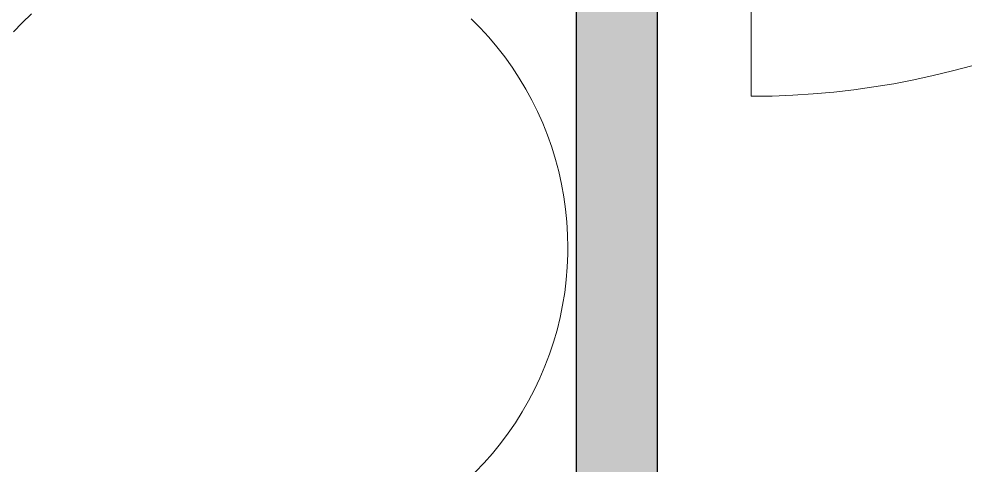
# Model space of a CAD drawing. Header units: millimetres. Extents: x 155927 to 317870, y -36033 to 97293.
# Drawn here: x 209891 to 211077, y 12033 to 12593 of the extents above; entities that cross this region are included whole.
import ezdxf

# ---------------------------------------------------------------- set-up
doc = ezdxf.new("R2010")
doc.units = ezdxf.units.MM
doc.header["$MEASUREMENT"] = 0
for name, color, linetype, lineweight in [('A-DOOR', 4, 'CONTINUOUS', 9), ('A-WALL-PATT', 7, 'CONTINUOUS', 9), ('I-FURN', 8, 'CONTINUOUS', 9), ('I-WALL', 7, 'CONTINUOUS', 9)]:
    doc.layers.add(name, color=color, linetype=linetype, lineweight=lineweight)

msp = doc.modelspace()

# ---------------------------------------------------------------- hatches: boundary and pattern name
at = {"layer": 'A-WALL-PATT'}
msp.add_hatch(color=256, dxfattribs=at).paths.add_polyline_path([(210604.5, 9369.6), (210691.8, 9369.6), (210691.8, 13505.6), (210589.8, 13505.6), (210589.8, 9369.6)], flags=0)

# ---------------------------------------------------------------- linework, layer by layer
at = {"layer": 'A-DOOR'}
msp.add_line((210809.3, 13505.6), (210809.3, 12495.6), dxfattribs=at)
msp.add_arc((210809.3, 13505.6), 1010, 270, 0, dxfattribs=at)
at = {"layer": 'I-FURN'}
for p, q in [((209906.9, 12598.9), (209895.4, 12587.8)), ((209895.4, 12587.8), (209884.4, 12576.2)), ((210469.3, 12581.6), (210458, 12592.9)), ((210480.1, 12569.7), (210469.3, 12581.6)), ((210490.4, 12557.5), (210480.1, 12569.7)), ((210500.2, 12544.9), (210490.4, 12557.5)), ((210509.5, 12531.9), (210500.2, 12544.9)), ((210518.3, 12518.5), (210509.5, 12531.9)), ((210526.5, 12504.7), (210518.3, 12518.5)), ((210534.2, 12490.7), (210526.5, 12504.7)), ((210541.3, 12476.4), (210534.2, 12490.7)), ((210547.8, 12461.8), (210541.3, 12476.4)), ((210553.7, 12446.9), (210547.8, 12461.8)), ((210559.1, 12431.8), (210553.7, 12446.9)), ((210563.8, 12416.5), (210559.1, 12431.8)), ((210567.9, 12401.1), (210563.8, 12416.5)), ((210571.4, 12385.5), (210567.9, 12401.1)), ((210574.3, 12369.7), (210571.4, 12385.5)), ((210576.5, 12353.9), (210574.3, 12369.7)), ((210578.1, 12338), (210576.5, 12353.9)), ((210579, 12322), (210578.1, 12338)), ((210579.4, 12306), (210579, 12322)), ((210579.3, 12297.4), (210579.4, 12306)), ((210578.6, 12281.4), (210579.3, 12297.4)), ((210577.3, 12265.4), (210578.6, 12281.4)), ((210575.4, 12249.5), (210577.3, 12265.4)), ((210572.8, 12233.8), (210575.4, 12249.5)), ((210569.6, 12218.1), (210572.8, 12233.8)), ((210565.8, 12202.5), (210569.6, 12218.1)), ((210561.3, 12187.2), (210565.8, 12202.5)), ((210556.2, 12172), (210561.3, 12187.2)), ((210550.6, 12157), (210556.2, 12172)), ((210544.3, 12142.3), (210550.6, 12157)), ((210537.5, 12127.8), (210544.3, 12142.3)), ((210530.1, 12113.7), (210537.5, 12127.8)), ((210522.1, 12099.8), (210530.1, 12113.7)), ((210513.6, 12086.3), (210522.1, 12099.8)), ((210504.5, 12073.1), (210513.6, 12086.3)), ((210495, 12060.2), (210504.5, 12073.1)), ((210484.9, 12047.8), (210495, 12060.2)), ((210474.3, 12035.8), (210484.9, 12047.8)), ((210463.3, 12024.2), (210474.3, 12035.8))]:
    msp.add_line(p, q, dxfattribs=at)
at = {"layer": 'I-WALL', "lineweight": 30}
for p, q in [((210589.8, 13505.6), (210589.8, 9369.6)), ((210691.8, 9369.6), (210691.8, 13505.6))]:
    msp.add_line(p, q, dxfattribs=at)

doc.saveas('drawing.dxf')
